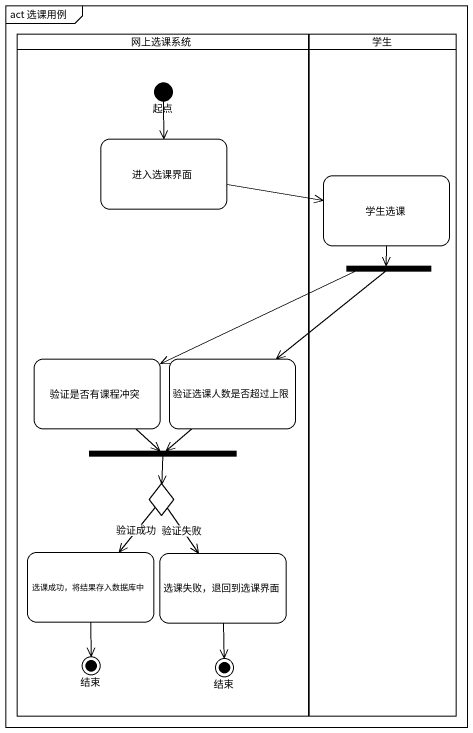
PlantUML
@startuml
mainframe act 选课用例
hide empty description
state 网上选课系统 <<partition>> {
  state 起点 <<start>>
  state 进入选课界面
  state 验证是否有课程冲突
  state 验证选课人数是否超过上限
  state fork2 <<join>>
  state choice1 <<choice>>
  state "选课成功，将结果存入数据库中" as 选课成功_将结果存入数据库中
  state "选课失败，退回到选课界面" as 选课失败_退回到选课界面
  state 结束 <<end>>
  state "结束" as 结束_2 <<end>>
}
state 学生 <<partition>> {
  state 学生选课
  state fork1 <<fork>>
}
起点 --> 进入选课界面
进入选课界面 -right-> 学生选课
学生选课 --> fork1
fork1 -left-> 验证是否有课程冲突
fork1 --> 验证选课人数是否超过上限
验证是否有课程冲突 --> fork2
验证选课人数是否超过上限 --> fork2
fork2 --> choice1
choice1 --> 选课成功_将结果存入数据库中 : 验证成功
choice1 --> 选课失败_退回到选课界面 : 验证失败
选课成功_将结果存入数据库中 --> 结束
选课失败_退回到选课界面 --> 结束_2
@enduml
